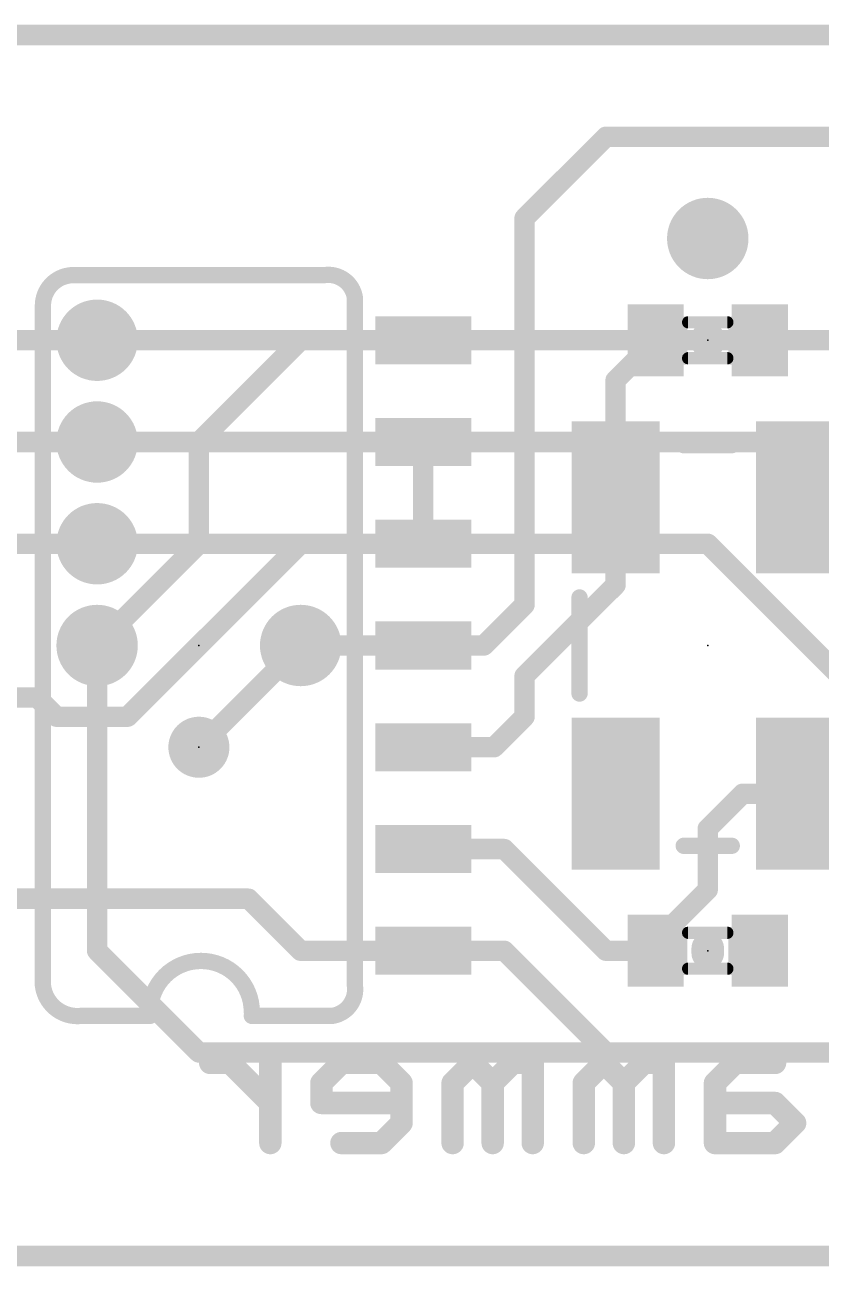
# Model space of a CAD drawing. Extents: x -15.4 to 59.8, y -10.2 to 15.4.
# Drawn here: x 13.07 to 23.01, y -0.13 to 15.37 of the extents above; entities that cross this region are included whole.
import ezdxf

# ---------------------------------------------------------------- set-up
doc = ezdxf.new("R2010")
doc.units = 0
for name, color, linetype in [('1', 12, 'CONTINUOUS'), ('16', 132, 'CONTINUOUS'), ('18', 110, 'CONTINUOUS'), ('20', 53, 'CONTINUOUS'), ('21', 41, 'CONTINUOUS'), ('22', 40, 'CONTINUOUS'), ('23', 53, 'CONTINUOUS'), ('24', 53, 'CONTINUOUS'), ('51', 53, 'CONTINUOUS')]:
    doc.layers.add(name, color=color, linetype=linetype)

# ---------------------------------------------------------------- blocks, each defined once
blk = doc.blocks.new('RECT')
blk.add_solid([(-0.5, -0.5), (0.5, -0.5), (-0.5, 0.5), (0.5, 0.5)])
blk = doc.blocks.new('PIE')
at = {"const_width": 0.5}
blk.add_lwpolyline([(0, -0.25, 1), (0, 0.25, 1), (0, -0.25)], format="xyb", dxfattribs=at)
blk = doc.blocks.new('ROUNDV')
at = {"const_width": 0.5}
blk.add_lwpolyline([(0, -0.25, 1), (0, 0.25, 1), (0, -0.25)], format="xyb", dxfattribs=at)

msp = doc.modelspace()

# ---------------------------------------------------------------- linework, layer by layer
at = {"layer": '1', "const_width": 0.254}
for points in [[(0, 15.24), (59.69, 15.24)], [(19.304, 12.954), (20.32, 13.97)], [(20.32, 13.97), (23.622, 13.97)], [(19.304, 8.128), (19.304, 12.954)], [(12.44, 11.43), (13.97, 11.43)], [(16.51, 11.43), (15.24, 10.16)], [(18.04, 11.43), (16.51, 11.43)], [(20.44, 10.93), (20.94, 11.43)], [(20.44, 9.47), (20.44, 10.93)], [(13.97, 10.16), (12.44, 10.16)], [(15.24, 10.16), (15.24, 8.89)], [(18.04, 8.89), (18.04, 10.16)], [(20.44, 9.47), (20.44, 8.375)], [(12.44, 8.89), (13.97, 8.89)], [(15.24, 8.89), (13.97, 7.62)], [(14.351, 6.731), (16.51, 8.89)], [(16.51, 8.89), (18.04, 8.89)], [(20.44, 8.375), (19.304, 7.239)], [(18.796, 7.62), (19.304, 8.128)], [(18.04, 7.62), (16.51, 7.62)], [(18.04, 7.62), (18.796, 7.62)], [(19.304, 6.731), (19.304, 7.239)], [(10.16, 6.97), (13.223, 6.97)], [(13.223, 6.97), (13.462, 6.731)], [(13.462, 6.731), (14.351, 6.731)], [(18.923, 6.35), (19.304, 6.731)], [(18.04, 6.35), (18.923, 6.35)], [(21.59, 5.334), (22.026, 5.77)], [(22.74, 5.77), (22.026, 5.77)], [(21.59, 4.572), (21.59, 5.334)], [(18.04, 5.08), (19.05, 5.08)], [(19.05, 5.08), (20.32, 3.81)], [(20.94, 3.922), (21.59, 4.572)], [(10.16, 4.46), (15.86, 4.46)], [(15.86, 4.46), (16.51, 3.81)], [(20.94, 3.81), (20.94, 3.922)], [(16.51, 3.81), (18.04, 3.81)], [(18.04, 3.81), (19.05, 3.81)], [(19.05, 3.81), (20.32, 2.54)], [(20.32, 3.81), (20.94, 3.81)], [(20.32, 2.54), (29.21, 2.54)], [(59.69, 0), (0, 0)]]:
    msp.add_lwpolyline(points, dxfattribs=at)
at = {"layer": '1', "const_width": 0.127}
for points in [[(20.32, 14.0335, 1), (20.32, 13.9065)], [(20.3649, 13.9251, 1), (20.2751, 14.0149)], [(19.3675, 12.954, 1), (19.2405, 12.954)], [(19.2591, 12.9989, 1), (19.3489, 12.9091)], [(13.97, 11.3665, 1), (13.97, 11.4935)], [(16.51, 11.4935, 1), (16.51, 11.3665)], [(16.5549, 11.3851, 1), (16.4651, 11.4749)], [(18.04, 11.3665, 1), (18.04, 11.4935)], [(20.9849, 11.3851, 1), (20.8951, 11.4749)], [(20.5035, 10.93, 1), (20.3765, 10.93)], [(20.3951, 10.9749, 1), (20.4849, 10.8851)], [(13.97, 10.0965, 1), (13.97, 10.2235)], [(15.3035, 10.16, 1), (15.1765, 10.16)], [(15.1951, 10.2049, 1), (15.2849, 10.1151)], [(18.1035, 10.16, 1), (17.9765, 10.16)], [(20.5035, 9.47, 1), (20.3765, 9.47)], [(20.3765, 9.47, 1), (20.5035, 9.47)], [(13.97, 8.8265, 1), (13.97, 8.9535)], [(15.2849, 8.8451, 1), (15.1951, 8.9349)], [(16.51, 8.9535, 1), (16.51, 8.8265)], [(16.5549, 8.8451, 1), (16.4651, 8.9349)], [(18.04, 8.8265, 1), (18.04, 8.9535)], [(15.1765, 8.89, 1), (15.3035, 8.89)], [(17.9765, 8.89, 1), (18.1035, 8.89)], [(20.3765, 8.375, 1), (20.5035, 8.375)], [(20.4849, 8.3301, 1), (20.3951, 8.4199)], [(19.3489, 8.0831, 1), (19.2591, 8.1729)], [(19.2405, 8.128, 1), (19.3675, 8.128)], [(16.51, 7.6835, 1), (16.51, 7.5565)], [(18.04, 7.6835, 1), (18.04, 7.5565)], [(18.04, 7.5565, 1), (18.04, 7.6835)], [(18.796, 7.5565, 1), (18.796, 7.6835)], [(13.9251, 7.6649, 1), (14.0149, 7.5751)], [(18.7511, 7.6649, 1), (18.8409, 7.5751)], [(19.3675, 7.239, 1), (19.2405, 7.239)], [(19.2591, 7.2839, 1), (19.3489, 7.1941)], [(13.2679, 7.0149, 1), (13.1781, 6.9251)], [(13.223, 6.9065, 1), (13.223, 7.0335)], [(13.462, 6.7945, 1), (13.462, 6.6675)], [(13.4171, 6.6861, 1), (13.5069, 6.7759)], [(14.3061, 6.7759, 1), (14.3959, 6.6861)], [(14.351, 6.6675, 1), (14.351, 6.7945)], [(19.3489, 6.6861, 1), (19.2591, 6.7759)], [(19.2405, 6.731, 1), (19.3675, 6.731)], [(18.04, 6.4135, 1), (18.04, 6.2865)], [(18.8781, 6.3949, 1), (18.9679, 6.3051)], [(18.923, 6.2865, 1), (18.923, 6.4135)], [(22.026, 5.8335, 1), (22.026, 5.7065)], [(22.0709, 5.7251, 1), (21.9811, 5.8149)], [(22.74, 5.7065, 1), (22.74, 5.8335)], [(21.6535, 5.334, 1), (21.5265, 5.334)], [(21.5451, 5.3789, 1), (21.6349, 5.2891)], [(18.04, 5.1435, 1), (18.04, 5.0165)], [(19.0949, 5.1249, 1), (19.0051, 5.0351)], [(19.05, 5.0165, 1), (19.05, 5.1435)], [(21.6349, 4.5271, 1), (21.5451, 4.6169)], [(15.9049, 4.5049, 1), (15.8151, 4.4151)], [(15.86, 4.3965, 1), (15.86, 4.5235)], [(21.5265, 4.572, 1), (21.6535, 4.572)], [(21.0035, 3.922, 1), (20.8765, 3.922)], [(20.8951, 3.9669, 1), (20.9849, 3.8771)], [(16.51, 3.8735, 1), (16.51, 3.7465)], [(16.4651, 3.7651, 1), (16.5549, 3.8549)], [(18.04, 3.8735, 1), (18.04, 3.7465)], [(18.04, 3.7465, 1), (18.04, 3.8735)], [(19.0949, 3.8549, 1), (19.0051, 3.7651)], [(19.05, 3.7465, 1), (19.05, 3.8735)], [(20.32, 3.8735, 1), (20.32, 3.7465)], [(20.2751, 3.7651, 1), (20.3649, 3.8549)], [(20.94, 3.7465, 1), (20.94, 3.8735)], [(20.8765, 3.81, 1), (21.0035, 3.81)], [(20.32, 2.6035, 1), (20.32, 2.4765)], [(20.2751, 2.4951, 1), (20.3649, 2.5849)]]:
    msp.add_lwpolyline(points, format="xyb", dxfattribs=at)
at = {"layer": '16', "const_width": 0.254}
for points in [[(0, 15.24), (59.69, 15.24)], [(13.97, 11.43), (25.4, 11.43)], [(22.86, 10.16), (13.97, 10.16)], [(22.86, 10.16), (24.13, 8.89)], [(13.97, 8.89), (21.59, 8.89)], [(21.59, 8.89), (25.4, 5.08)], [(13.97, 7.62), (13.97, 3.81)], [(16.51, 7.62), (15.24, 6.35)], [(13.97, 3.81), (15.24, 2.54)], [(15.24, 2.54), (25.4, 2.54)], [(59.69, 0), (0, 0)]]:
    msp.add_lwpolyline(points, dxfattribs=at)
at = {"layer": '16', "const_width": 0.127}
for points in [[(13.97, 11.4935, 1), (13.97, 11.3665)], [(13.97, 10.2235, 1), (13.97, 10.0965)], [(22.9049, 10.2049, 1), (22.8151, 10.1151)], [(22.86, 10.0965, 1), (22.86, 10.2235)], [(13.97, 8.9535, 1), (13.97, 8.8265)], [(21.6349, 8.9349, 1), (21.5451, 8.8451)], [(21.59, 8.8265, 1), (21.59, 8.9535)], [(14.0335, 7.62, 1), (13.9065, 7.62)], [(16.5549, 7.5751, 1), (16.4651, 7.6649)], [(15.1951, 6.3949, 1), (15.2849, 6.3051)], [(14.0149, 3.8549, 1), (13.9251, 3.7651)], [(13.9065, 3.81, 1), (14.0335, 3.81)], [(15.24, 2.6035, 1), (15.24, 2.4765)], [(15.1951, 2.4951, 1), (15.2849, 2.5849)]]:
    msp.add_lwpolyline(points, format="xyb", dxfattribs=at)
at = {"layer": '20', "const_width": 0.254}
for points in [[(59.69, 15.24), (0, 15.24)], [(0, 0), (59.69, 0)]]:
    msp.add_lwpolyline(points, dxfattribs=at)
at = {"layer": '21'}
for points, const_width in [([(13.6747, 12.2428, 0.4144), (13.2937, 11.8618)], 0.2032), ([(13.6747, 12.2936, 1), (13.6747, 12.192)], 0.1016), ([(13.6747, 12.192, 1), (13.6747, 12.2936)], 0.1016), ([(17.1863, 11.9618, 0.4142), (16.8053, 12.2428)], 0.2032), ([(16.7977, 12.293, 1), (16.8129, 12.1926)], 0.1016), ([(16.8053, 12.192, 1), (16.8053, 12.2936)], 0.1016), ([(13.3445, 11.8618, 1), (13.2429, 11.8618)], 0.1016), ([(17.2371, 11.9618, 1), (17.1355, 11.9618)], 0.1016), ([(17.1361, 11.9542, 1), (17.2365, 11.9694)], 0.1016), ([(13.2429, 11.8618, 1), (13.3445, 11.8618)], 0.1016), ([(21.6916, 11.4605, 1), (21.4884, 11.4605)], 0.2032), ([(21.4884, 11.3995, 1), (21.6916, 11.3995)], 0.2032), ([(21.29, 10.1708, 1), (21.29, 10.0692)], 0.1016), ([(21.89, 10.0692, 1), (21.89, 10.1708)], 0.1016), ([(20.0408, 8.22, 1), (19.9392, 8.22)], 0.1016), ([(19.9392, 7.02, 1), (20.0408, 7.02)], 0.1016), ([(21.29, 5.1708, 1), (21.29, 5.0692)], 0.1016), ([(21.89, 5.0692, 1), (21.89, 5.1708)], 0.1016), ([(21.6916, 3.8405, 1), (21.4884, 3.8405)], 0.2032), ([(21.4884, 3.7795, 1), (21.6916, 3.7795)], 0.2032), ([(15.9004, 3.048, 1), (14.6304, 3.048)], 0.2032), ([(13.2937, 3.3782, 0.4143), (13.7747, 2.9972)], 0.2032), ([(13.3442, 3.384, 1), (13.2432, 3.3724)], 0.1016), ([(13.2429, 3.3782, 1), (13.3445, 3.3782)], 0.1016), ([(16.9053, 2.9972, 0.4145), (17.1863, 3.3782)], 0.2032), ([(17.2365, 3.3858, 1), (17.1361, 3.3706)], 0.1016), ([(17.1355, 3.3782, 1), (17.2371, 3.3782)], 0.1016), ([(13.7874, 3.048, 1), (13.7874, 2.9464)], 0.1016), ([(13.7806, 2.9467, 1), (13.7688, 3.0477)], 0.1016), ([(14.5796, 3.048, 1), (14.6812, 3.048)], 0.1016), ([(14.6304, 2.9464, 1), (14.6304, 3.048)], 0.1016), ([(15.8496, 3.048, 1), (15.9512, 3.048)], 0.1016), ([(15.9004, 3.048, 1), (15.9004, 2.9464)], 0.1016), ([(16.9053, 2.9464, 1), (16.9053, 3.048)], 0.1016), ([(16.8977, 3.0474, 1), (16.9129, 2.947)], 0.1016)]:
    msp.add_lwpolyline(points, format="xyb", dxfattribs=dict(at, const_width=const_width))
for points, const_width in [([(16.8053, 12.2428), (13.6747, 12.2428)], 0.2032), ([(13.2937, 11.8618), (13.2937, 3.3782)], 0.2032), ([(17.1863, 3.3782), (17.1863, 11.9618)], 0.2032), ([(21.59, 11.4605), (21.59, 11.3995)], 0.4064), ([(21.29, 10.12), (21.89, 10.12)], 0.2032), ([(19.99, 7.02), (19.99, 8.22)], 0.2032), ([(21.29, 5.12), (21.89, 5.12)], 0.2032), ([(21.59, 3.8405), (21.59, 3.7795)], 0.4064), ([(13.7874, 2.9972), (14.6304, 2.9972)], 0.2032), ([(16.9053, 2.9972), (15.9004, 2.9972)], 0.2032)]:
    msp.add_lwpolyline(points, dxfattribs=dict(at, const_width=const_width))
at = {"layer": '22', "const_width": 0.1397}
for points in [[(15.3816, 2.4795, 1), (15.3816, 2.3398)], [(15.681, 2.459, 1), (15.5822, 2.3602)], [(15.6316, 2.3398, 1), (15.6316, 2.4795)], [(16.2014, 2.4096, 1), (16.0617, 2.4096)], [(17.0188, 2.4795, 1), (17.0188, 2.3398)], [(17.0682, 2.3602, 1), (16.9694, 2.459)], [(17.5681, 2.459, 1), (17.4693, 2.3602)], [(17.5187, 2.3398, 1), (17.5187, 2.4795)], [(18.7053, 2.459, 1), (18.6065, 2.3602)], [(18.7053, 2.3602, 1), (18.6065, 2.459)], [(19.1559, 2.4795, 1), (19.1559, 2.3398)], [(19.2053, 2.3602, 1), (19.1065, 2.459)], [(19.4757, 2.4096, 1), (19.336, 2.4096)], [(19.4059, 2.3398, 1), (19.4059, 2.4795)], [(20.3425, 2.459, 1), (20.2437, 2.3602)], [(20.3425, 2.3602, 1), (20.2437, 2.459)], [(20.793, 2.4795, 1), (20.793, 2.3398)], [(20.8424, 2.3602, 1), (20.7436, 2.459)], [(21.1129, 2.4096, 1), (20.9732, 2.4096)], [(21.043, 2.3398, 1), (21.043, 2.4795)], [(21.9302, 2.4795, 1), (21.9302, 2.3398)], [(21.9796, 2.3602, 1), (21.8808, 2.459)], [(22.4302, 2.3398, 1), (22.4302, 2.4795)], [(16.8386, 2.1596, 1), (16.6989, 2.1596)], [(16.7194, 2.209, 1), (16.8182, 2.1102)], [(17.8386, 2.1596, 1), (17.6989, 2.1596)], [(17.7193, 2.1102, 1), (17.8181, 2.209)], [(18.4758, 2.1596, 1), (18.3361, 2.1596)], [(18.3566, 2.209, 1), (18.4553, 2.1102)], [(18.9758, 2.1596, 1), (18.8361, 2.1596)], [(18.8565, 2.209, 1), (18.9553, 2.1102)], [(18.8565, 2.1102, 1), (18.9553, 2.209)], [(20.113, 2.1596, 1), (19.9733, 2.1596)], [(19.9937, 2.209, 1), (20.0925, 2.1102)], [(20.6129, 2.1596, 1), (20.4732, 2.1596)], [(20.4937, 2.209, 1), (20.5925, 2.1102)], [(20.4937, 2.1102, 1), (20.5925, 2.209)], [(21.7501, 2.1596, 1), (21.6104, 2.1596)], [(21.6309, 2.209, 1), (21.7296, 2.1102)], [(16.0822, 1.8603, 1), (16.1809, 1.9591)], [(16.7688, 1.9795, 1), (16.7688, 1.8398)], [(17.7687, 1.8398, 1), (17.7687, 1.9795)], [(21.6803, 1.9795, 1), (21.6803, 1.8398)], [(22.4796, 1.9591, 1), (22.3808, 1.8603)], [(22.4302, 1.8398, 1), (22.4302, 1.9795)], [(16.6989, 1.9097, 1), (16.8386, 1.9097)], [(17.6989, 1.6597, 1), (17.8386, 1.6597)], [(17.8181, 1.6103, 1), (17.7193, 1.7091)], [(22.7296, 1.6103, 1), (22.6308, 1.7091)], [(22.6308, 1.6103, 1), (22.7296, 1.7091)], [(17.0188, 1.4796, 1), (17.0188, 1.3399)], [(17.5187, 1.3399, 1), (17.5187, 1.4796)], [(21.6803, 1.4796, 1), (21.6803, 1.3399)], [(22.4302, 1.3399, 1), (22.4302, 1.4796)], [(16.0617, 1.4097, 1), (16.2014, 1.4097)], [(17.4693, 1.4591, 1), (17.5681, 1.3603)], [(18.3361, 1.4097, 1), (18.4758, 1.4097)], [(18.8361, 1.4097, 1), (18.9758, 1.4097)], [(19.336, 1.4097, 1), (19.4757, 1.4097)], [(19.9733, 1.4097, 1), (20.113, 1.4097)], [(20.4732, 1.4097, 1), (20.6129, 1.4097)], [(20.9732, 1.4097, 1), (21.1129, 1.4097)], [(21.6104, 1.4097, 1), (21.7501, 1.4097)], [(22.3808, 1.4591, 1), (22.4796, 1.3603)]]:
    msp.add_lwpolyline(points, format="xyb", dxfattribs=at)
at = {"layer": '22', "const_width": 0.2794}
for points in [[(15.6316, 2.4096), (15.3816, 2.4096)], [(16.1316, 1.9097), (15.6316, 2.4096)], [(16.1316, 1.4097), (16.1316, 2.4096)], [(17.0188, 2.4096), (16.7688, 2.1596)], [(17.5187, 2.4096), (17.0188, 2.4096)], [(17.7687, 2.1596), (17.5187, 2.4096)], [(18.6559, 2.4096), (18.4059, 2.1596)], [(18.9059, 2.1596), (18.6559, 2.4096)], [(19.1559, 2.4096), (18.9059, 2.1596)], [(19.4059, 2.4096), (19.1559, 2.4096)], [(19.4059, 1.4097), (19.4059, 2.4096)], [(20.2931, 2.4096), (20.0431, 2.1596)], [(20.5431, 2.1596), (20.2931, 2.4096)], [(20.793, 2.4096), (20.5431, 2.1596)], [(21.043, 2.4096), (20.793, 2.4096)], [(21.043, 1.4097), (21.043, 2.4096)], [(21.9302, 2.4096), (21.6803, 2.1596)], [(22.4302, 2.4096), (21.9302, 2.4096)], [(16.7688, 2.1596), (16.7688, 1.9097)], [(17.7687, 1.6597), (17.7687, 2.1596)], [(18.4059, 2.1596), (18.4059, 1.4097)], [(18.9059, 2.1596), (18.9059, 1.4097)], [(20.0431, 2.1596), (20.0431, 1.4097)], [(20.5431, 2.1596), (20.5431, 1.4097)], [(21.6803, 2.1596), (21.6803, 1.4097)], [(16.7688, 1.9097), (17.7687, 1.9097)], [(22.4302, 1.9097), (21.6803, 1.9097)], [(22.6802, 1.6597), (22.4302, 1.9097)], [(17.5187, 1.4097), (17.7687, 1.6597)], [(22.4302, 1.4097), (22.6802, 1.6597)], [(17.0188, 1.4097), (17.5187, 1.4097)], [(21.6803, 1.4097), (22.4302, 1.4097)]]:
    msp.add_lwpolyline(points, dxfattribs=at)
at = {"layer": '23'}
for p in [(21.59, 11.43), (15.24, 7.62), (21.59, 7.62), (21.59, 3.81)]:
    msp.add_point(p, dxfattribs=at)
at = {"layer": '24'}
msp.add_point((15.24, 6.35), dxfattribs=at)
at = {"layer": '51', "const_width": 0.1524}
for points in [[(21.345, 11.654), (21.835, 11.654)], [(21.835, 11.206), (21.345, 11.206)], [(21.345, 4.034), (21.835, 4.034)], [(21.835, 3.586), (21.345, 3.586)]]:
    msp.add_lwpolyline(points, dxfattribs=at)
at = {"layer": '51', "const_width": 0.0762}
for points in [[(21.345, 11.6921, 1), (21.345, 11.6159)], [(21.835, 11.6159, 1), (21.835, 11.6921)], [(21.345, 11.2441, 1), (21.345, 11.1679)], [(21.835, 11.1679, 1), (21.835, 11.2441)], [(21.345, 4.0721, 1), (21.345, 3.9959)], [(21.835, 3.9959, 1), (21.835, 4.0721)], [(21.345, 3.6241, 1), (21.345, 3.5479)], [(21.835, 3.5479, 1), (21.835, 3.6241)]]:
    msp.add_lwpolyline(points, format="xyb", dxfattribs=at)

# ---------------------------------------------------------------- block references
at = {"layer": '1', "xscale": 0.7, "yscale": 0.9}
for p in [(20.94, 11.43), (22.24, 11.43), (20.94, 3.81), (22.24, 3.81)]:
    msp.add_blockref('RECT', p, dxfattribs=at)
at = {"layer": '1', "rotation": 90}
for p, xscale, yscale in [((18.04, 11.43), 0.6, 1.2), ((18.04, 10.16), 0.6, 1.2), ((20.44, 9.47), 1.9, 1.1), ((22.74, 9.47), 1.9, 1.1), ((18.04, 8.89), 0.6, 1.2), ((18.04, 7.62), 0.6, 1.2), ((20.44, 5.77), 1.9, 1.1), ((22.74, 5.77), 1.9, 1.1), ((18.04, 6.35), 0.6, 1.2), ((18.04, 5.08), 0.6, 1.2), ((18.04, 3.81), 0.6, 1.2)]:
    msp.add_blockref('RECT', p, dxfattribs=dict(at, xscale=xscale, yscale=yscale))
at = {"layer": '16', "xscale": 0.762, "yscale": 0.762}
msp.add_blockref('PIE', (15.24, 6.35), dxfattribs=at)
at = {"layer": '18', "xscale": 1.016, "yscale": 1.016}
for p in [(21.59, 12.7), (21.59, 12.7), (13.97, 11.43), (13.97, 11.43), (13.97, 10.16), (13.97, 10.16), (13.97, 8.89), (13.97, 8.89), (13.97, 7.62), (13.97, 7.62), (16.51, 7.62), (16.51, 7.62)]:
    msp.add_blockref('ROUNDV', p, dxfattribs=at)
at = {"layer": '51', "xscale": 0.508, "yscale": 1.0287, "rotation": 90}
for p in [(18.0277, 11.43), (18.0277, 10.16), (18.0277, 8.89), (18.0277, 7.62), (18.0277, 6.35), (18.0277, 5.08), (18.0277, 3.81)]:
    msp.add_blockref('RECT', p, dxfattribs=at)
at = {"layer": '51', "xscale": 0.3, "yscale": 0.5999}
for p in [(21.186, 11.4252), (21.9988, 11.4252), (21.186, 3.8052), (21.9988, 3.8052)]:
    msp.add_blockref('RECT', p, dxfattribs=at)

doc.saveas('drawing.dxf')
